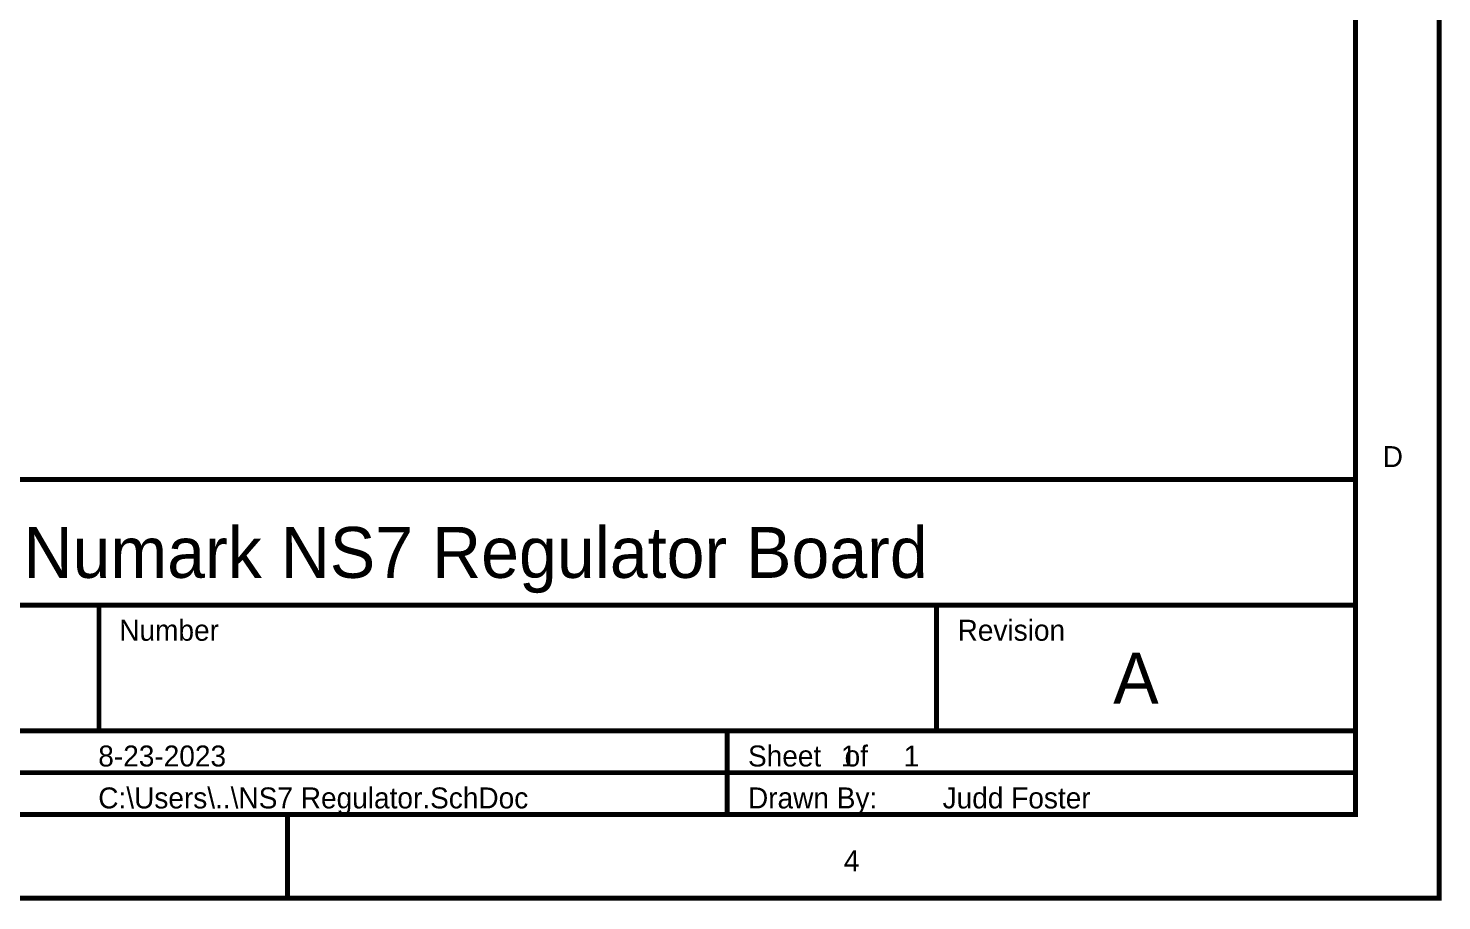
# Model space of a CAD drawing. Header units: inches. Extents: x 0 to 11, y 0 to 8.5.
# Drawn here: x 7.631 to 11.005, y -0.006 to 2.077 of the extents above; entities that cross this region are included whole.
import ezdxf

# ---------------------------------------------------------------- set-up
doc = ezdxf.new("R2010")
doc.units = ezdxf.units.IN
doc.header["$MEASUREMENT"] = 0
doc.layers.add('Sheet', color=255, linetype='Continuous')

msp = doc.modelspace()

# ---------------------------------------------------------------- linework, layer by layer
at = {"layer": 'Sheet'}
for points, const_width in [([(0.0013, 8.5), (10.9991, 8.5), (10.9991, 0), (0.0013, 0), (0.0013, 8.5)], 0.0118), ([(0.0013, 8.5), (0.0013, 0), (10.9991, 0), (10.9991, 8.5), (0.0013, 8.5), (0.0013, 8.5)], 0.0039), ([(0.201, 8.2998), (10.799, 8.2998), (10.799, 0.1997), (0.201, 0.1997), (0.201, 8.2998)], 0.0118), ([(0.201, 8.2998), (0.201, 0.1997), (10.799, 0.1997), (10.799, 8.2998), (0.201, 8.2998), (0.201, 8.2998)], 0.0039)]:
    msp.add_lwpolyline(points, close=True, dxfattribs=dict(at, const_width=const_width))
at = {"layer": 'Sheet', "const_width": 0.0118}
for points in [[(7.2998, 0.9999), (10.799, 0.9999)], [(7.2998, 0.6997), (10.799, 0.6997)], [(7.7997, 0.6997), (7.7997, 0.3999)], [(9.7992, 0.6997), (9.7992, 0.3999)], [(7.2998, 0.3999), (10.799, 0.3999)], [(9.2993, 0.3999), (9.2993, 0.1997)], [(7.2998, 0.2998), (10.799, 0.2998)], [(8.2496, 0), (8.2496, 0.1997)], [(10.9991, 0), (10.9991, 0.1997)]]:
    msp.add_lwpolyline(points, dxfattribs=at)

# ---------------------------------------------------------------- texts
at = {"layer": 'Sheet'}
for s, height, p in [('D', 0.05, (10.8642, 1.0294)), ('Numark NS7 Regulator Board', 0.121531, (7.6192, 0.7649)), ('Number', 0.05004, (7.848, 0.6148)), ('Revision', 0.05004, (9.8493, 0.6148)), ('A', 0.1215, (10.2209, 0.4647)), ('8-23-2023', 0.05004, (7.7979, 0.3146)), ('Sheet   of', 0.05004, (9.3489, 0.3146)), ('1', 0.05, (9.5705, 0.3146)), ('1', 0.05, (9.7206, 0.3146)), ('C:\\Users\\..\\NS7 Regulator.SchDoc', 0.050042, (7.7979, 0.2145)), ('Drawn By:', 0.05004, (9.3489, 0.2145)), ('Judd Foster', 0.050042, (9.8135, 0.2145)), ('4', 0.05, (9.5776, 0.0643))]:
    msp.add_text(s, height=height, dxfattribs=at).set_placement(p)

doc.saveas('drawing.dxf')
